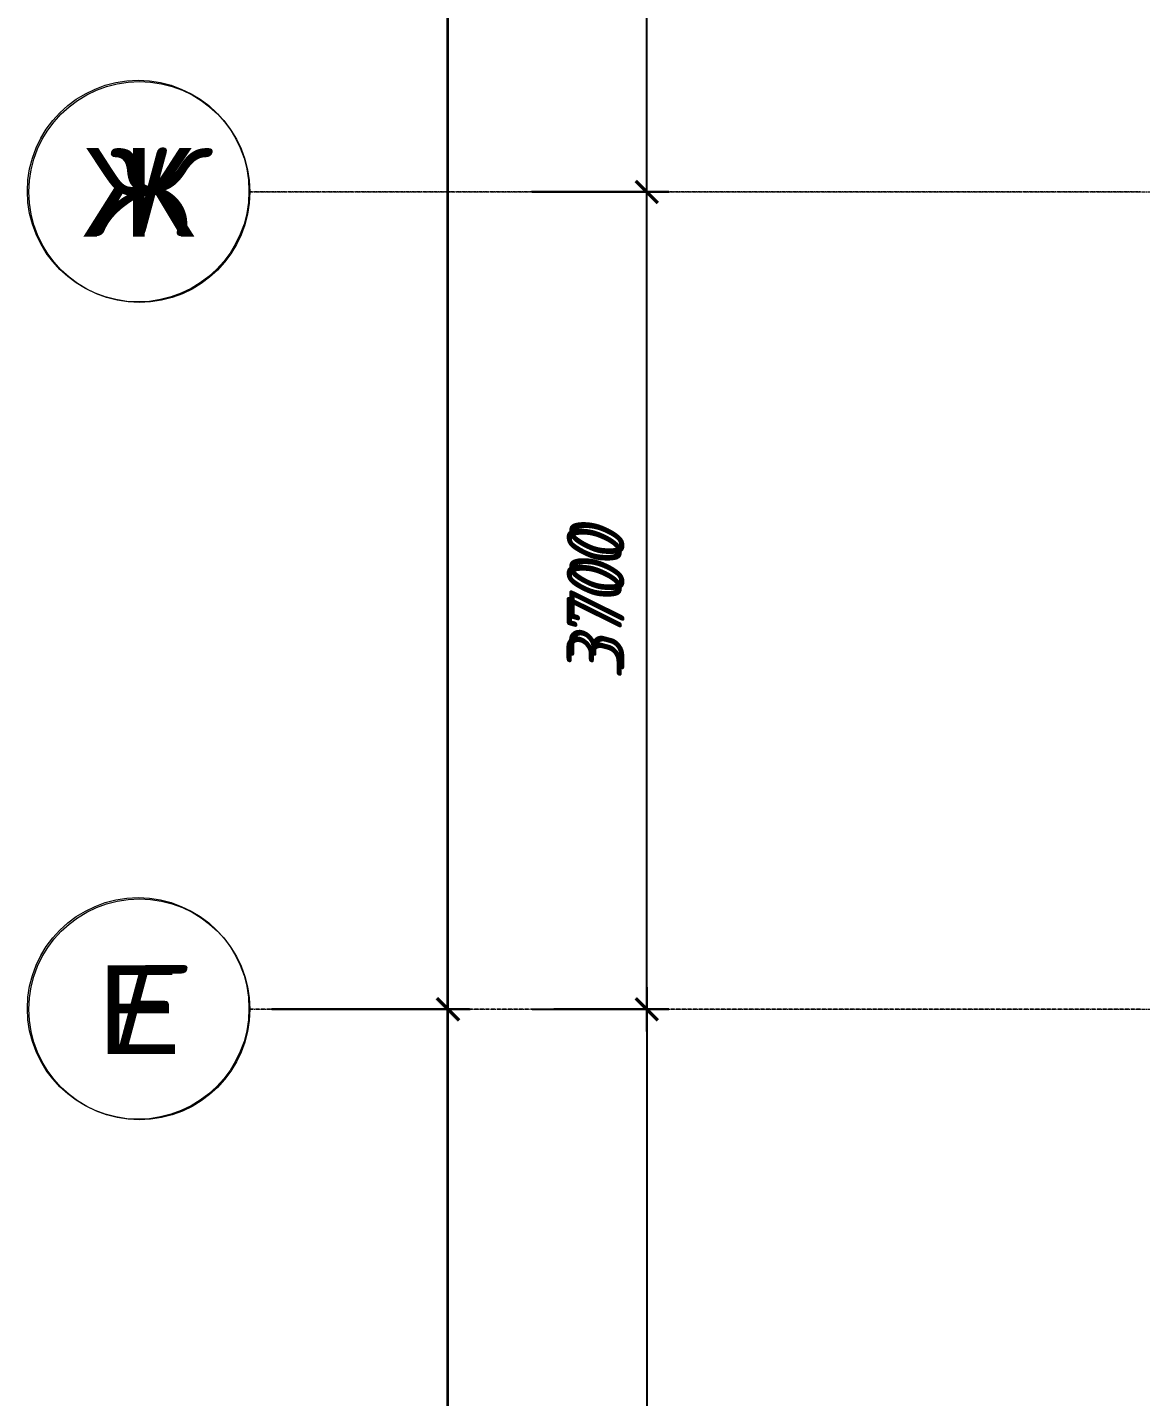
# Model space of a CAD drawing. Header units: millimetres. Extents: x -10178924 to 11692288, y -947381 to 58396.
# Drawn here: x 711602 to 716641, y -798044 to -791846 of the extents above; entities that cross this region are included whole.
import ezdxf
from ezdxf.enums import TextEntityAlignment as Align

# ---------------------------------------------------------------- set-up
doc = ezdxf.new("R2010")
doc.units = ezdxf.units.MM
doc.linetypes.add('осевая', pattern=[50.8, 31.75, -6.35, 6.35, -6.35])
doc.layers.add('PDF _Размеры осевые', color=7, linetype='Continuous', true_color=0x5d6970)
doc.layers.add('PDF _Текст', color=7, linetype='Continuous', lineweight=5)
doc.layers.add('Размеры осевые', color=153, linetype='Continuous', lineweight=9)
doc.styles.add('PDF ArialMT', font='arial.ttf')
doc.styles.add('PDF GOST Common Italic', font='GOST_Common Italic.ttf')
doc.styles.add('PDF ISOCPEUR Italic', font='isocpeui.ttf')
doc.styles.add('Текст_М100', font='GOST_Common Italic.ttf', dxfattribs={"height": 250})
doc.dimstyles.new('Размеры_М100', dxfattribs={"dimtxt": 250, "dimasz": 100, "dimexe": 100, "dimexo": 100, "dimgap": 100, "dimtad": 1, "dimrnd": 5, "dimtxsty": 'Текст_М100', "dimblk": 'ARCHTICK', "dimcen": 250, "dimdle": 100, "dimadec": 0, "dimazin": 2, "dimtfac": 1, "dimtmove": 1, "dimatfit": 3, "dimfxl": 1, "dimarcsym": 0})

# ---------------------------------------------------------------- blocks, each defined once
blk = doc.blocks.new('_ArchTick')
at = {"color": 0, "linetype": 'ByBlock', "const_width": 0.15}
blk.add_lwpolyline([(-0.5, -0.5), (0.5, 0.5)], dxfattribs=at)
blk = doc.blocks.new('*D2697')
at = {"layer": 'Defpoints', "color": 0, "ltscale": 100, "transparency": 16777216}
for p in [(-8572, -11800), (-7952.3, -11800), (-8572, -15500)]:
    blk.add_point(p, dxfattribs=at)
at = {"layer": 'Размеры осевые', "color": 0, "lineweight": -2, "ltscale": 100, "transparency": 16777216}
for p, q in [((-7952.3, -15600), (-7952.3, -11700)), ((-8472, -11800), (-7852.3, -11800)), ((-8472, -15500), (-7852.3, -15500))]:
    blk.add_line(p, q, dxfattribs=at)
at = {"layer": 'Размеры осевые', "color": 0, "lineweight": -2, "ltscale": 100, "transparency": 16777216, "xscale": 100, "yscale": 100, "zscale": 100}
for p, rotation in [((-7952.3, -11800), 90), ((-7952.3, -15500), 270)]:
    blk.add_blockref('_ArchTick', p, dxfattribs=dict(at, rotation=rotation))
at = {"layer": 'Размеры осевые', "color": 0, "ltscale": 100, "transparency": 16777216, "insert": (-8178.9, -13650), "char_height": 250, "attachment_point": 5, "rotation": 90, "style": 'Текст_М100'}
blk.add_mtext('3700', dxfattribs=at)
blk = doc.blocks.new('*D2698')
at = {"layer": 'Defpoints', "color": 0, "ltscale": 100, "transparency": 16777216}
for p in [(-8572, -5900), (-7952.3, -5900), (-8572, -11800)]:
    blk.add_point(p, dxfattribs=at)
at = {"layer": 'Размеры осевые', "color": 0, "lineweight": -2, "ltscale": 100, "transparency": 16777216}
for p, q in [((-7952.3, -11900), (-7952.3, -5800)), ((-8472, -5900), (-7852.3, -5900)), ((-8472, -11800), (-7852.3, -11800))]:
    blk.add_line(p, q, dxfattribs=at)
at = {"layer": 'Размеры осевые', "color": 0, "lineweight": -2, "ltscale": 100, "transparency": 16777216, "xscale": 100, "yscale": 100, "zscale": 100}
for p, rotation in [((-7952.3, -5900), 90), ((-7952.3, -11800), 270)]:
    blk.add_blockref('_ArchTick', p, dxfattribs=dict(at, rotation=rotation))
at = {"layer": 'Размеры осевые', "color": 0, "ltscale": 100, "transparency": 16777216, "insert": (-8177.3, -8850), "char_height": 250, "attachment_point": 5, "rotation": 90, "style": 'Текст_М100'}
blk.add_mtext('5900', dxfattribs=at)
blk = doc.blocks.new('*D2700')
at = {"layer": 'Defpoints', "color": 0, "ltscale": 100, "transparency": 16777216}
for p in [(-9750, -15500), (-8852.3, -15500), (-9750, -32250)]:
    blk.add_point(p, dxfattribs=at)
at = {"layer": 'Размеры осевые', "color": 0, "lineweight": -2, "ltscale": 100, "transparency": 16777216}
for p, q in [((-8852.3, -32350), (-8852.3, -15400)), ((-9650, -15500), (-8752.3, -15500)), ((-9650, -32250), (-8752.3, -32250))]:
    blk.add_line(p, q, dxfattribs=at)
at = {"layer": 'Размеры осевые', "color": 0, "lineweight": -2, "ltscale": 100, "transparency": 16777216, "xscale": 100, "yscale": 100, "zscale": 100}
for p, rotation in [((-8852.3, -15500), 90), ((-8852.3, -32250), 270)]:
    blk.add_blockref('_ArchTick', p, dxfattribs=dict(at, rotation=rotation))
at = {"layer": 'Размеры осевые', "color": 0, "ltscale": 100, "transparency": 16777216, "insert": (-9078.9, -23875), "char_height": 250, "attachment_point": 5, "rotation": 90, "style": 'Текст_М100'}
blk.add_mtext('16750', dxfattribs=at)
blk = doc.blocks.new('*D2701')
at = {"layer": 'Defpoints', "color": 0, "ltscale": 100, "transparency": 16777216}
for p in [(-9750, 0), (-8852.3, 0), (-9750, -15500)]:
    blk.add_point(p, dxfattribs=at)
at = {"layer": 'Размеры осевые', "color": 0, "lineweight": -2, "ltscale": 100, "transparency": 16777216}
for p, q in [((-8852.3, -15600), (-8852.3, 100)), ((-9650, 0), (-8752.3, 0)), ((-9650, -15500), (-8752.3, -15500))]:
    blk.add_line(p, q, dxfattribs=at)
at = {"layer": 'Размеры осевые', "color": 0, "lineweight": -2, "ltscale": 100, "transparency": 16777216, "xscale": 100, "yscale": 100, "zscale": 100}
for p, rotation in [((-8852.3, 0), 90), ((-8852.3, -15500), 270)]:
    blk.add_blockref('_ArchTick', p, dxfattribs=dict(at, rotation=rotation))
at = {"layer": 'Размеры осевые', "color": 0, "ltscale": 100, "transparency": 16777216, "insert": (-9077.3, -7750), "char_height": 250, "attachment_point": 5, "rotation": 90, "style": 'Текст_М100'}
blk.add_mtext('15500', dxfattribs=at)
blk = doc.blocks.new('*D2702')
at = {"layer": 'Defpoints', "color": 0, "ltscale": 100, "transparency": 16777216}
for p in [(-8472, -15500), (-8390.4, -30450), (-7952.3, -30450)]:
    blk.add_point(p, dxfattribs=at)
at = {"layer": 'Размеры осевые', "color": 0, "lineweight": -2, "ltscale": 100, "transparency": 16777216}
for p, q in [((-7952.3, -15400), (-7952.3, -30550)), ((-8372, -15500), (-7852.3, -15500)), ((-8290.4, -30450), (-7852.3, -30450))]:
    blk.add_line(p, q, dxfattribs=at)
at = {"layer": 'Размеры осевые', "color": 0, "lineweight": -2, "ltscale": 100, "transparency": 16777216, "xscale": 100, "yscale": 100, "zscale": 100}
for p, rotation in [((-7952.3, -15500), 90), ((-7952.3, -30450), 270)]:
    blk.add_blockref('_ArchTick', p, dxfattribs=dict(at, rotation=rotation))
at = {"layer": 'Размеры осевые', "color": 0, "ltscale": 100, "transparency": 16777216, "insert": (-8177.3, -22975), "char_height": 250, "attachment_point": 5, "rotation": 90, "style": 'Текст_М100'}
blk.add_mtext('14950', dxfattribs=at)
blk = doc.blocks.new('A$C5282721b')
at = {"layer": 'Размеры осевые', "color": 251, "linetype": 'осевая', "ltscale": 0.5, "transparency": 33554687}
for p, q in [((-9750, -11800), (57900, -11800)), ((-9750, -15500), (34900, -15500))]:
    blk.add_line(p, q, dxfattribs=at)
at = {"layer": 'Размеры осевые', "color": 251, "ltscale": 100, "transparency": 33554687}
for centre in [(-10250, -11800), (-10250, -15500)]:
    blk.add_circle(centre, 500, dxfattribs=at)
at = {"layer": 'Размеры осевые', "color": 251, "ltscale": 100, "transparency": 33554687, "style": 'PDF ISOCPEUR Italic'}
for s, p in [('Ж', (-10250, -11800)), ('Е', (-10250, -15500))]:
    blk.add_text(s, height=400, dxfattribs=at).set_placement(p, align=Align.MIDDLE_CENTER)
at = {"layer": 'Размеры осевые', "color": 251, "ltscale": 100, "transparency": 33554687}
for base, p1, p2, picture, middle in [((-8852.333, 0), (-9750, -15500), (-9750, 0), '*D2701', (-9077.333, -7750)), ((-7952.328, -5900), (-8572.036, -11800), (-8572.036, -5900), '*D2698', (-8177.328, -8850)), ((-7952.328, -11800), (-8572.036, -15500), (-8572.036, -11800), '*D2697', (-8178.938, -13650)), ((-8852.333, -15500), (-9750, -32250), (-9750, -15500), '*D2700', (-9078.943, -23875)), ((-7952.328, -30450), (-8472.036, -15500), (-8390.375, -30450), '*D2702', (-8177.328, -22975))]:
    dim = blk.add_linear_dim(base=base, p1=p1, p2=p2, angle=90, dimstyle='Размеры_М100', dxfattribs=at)
    dim.commit()
    dim.dimension.update_dxf_attribs({"geometry": picture, "text_midpoint": middle})

msp = doc.modelspace()

# ---------------------------------------------------------------- linework, layer by layer
at = {"layer": 'PDF _Размеры осевые', "lineweight": 9}
for points in [[(713502.4, -796390.4), (713502.4, -780689.5)], [(714404.1, -792690.4), (714404.1, -786590.4)], [(714404.1, -796390.4), (714404.1, -792491.6)], [(712604.9, -792588.8), (712617.6, -792588.8)], [(712621.8, -792588.8), (712626, -792588.8)], [(712630.3, -792588.8), (712643, -792588.8)], [(712647.2, -792588.8), (712651.4, -792588.8)], [(712655.7, -792588.8), (712668.4, -792588.8)], [(712672.6, -792588.8), (712676.8, -792588.8)], [(712681.1, -792588.8), (712693.8, -792588.8)], [(712698, -792588.8), (712702.2, -792588.8)], [(712706.5, -792588.8), (712719.2, -792588.8)], [(712723.4, -792588.8), (712727.6, -792588.8)], [(712731.9, -792588.8), (712744.6, -792588.8)], [(712748.8, -792588.8), (712753, -792588.8)], [(712757.3, -792588.8), (712770, -792588.8)], [(712774.2, -792588.8), (712778.4, -792588.8)], [(712782.7, -792588.8), (712795.4, -792588.8)], [(712799.6, -792588.8), (712803.9, -792588.8)], [(712808.1, -792588.8), (712820.8, -792588.8)], [(712825, -792588.8), (712829.2, -792588.8)], [(712833.5, -792588.8), (712846.2, -792588.8)], [(712850.4, -792588.8), (712854.6, -792588.8)], [(712858.9, -792588.8), (712871.6, -792588.8)], [(712875.8, -792588.8), (712880, -792588.8)], [(712884.3, -792588.8), (712897, -792588.8)], [(712901.2, -792588.8), (712905.4, -792588.8)], [(712909.7, -792588.8), (712922.4, -792588.8)], [(712926.6, -792588.8), (712930.8, -792588.8)], [(712935.1, -792588.8), (712947.8, -792588.8)], [(712952, -792588.8), (712956.2, -792588.8)], [(712960.5, -792588.8), (712973.2, -792588.8)], [(712977.4, -792588.8), (712981.6, -792588.8)], [(712985.9, -792588.8), (712998.6, -792588.8)], [(713002.8, -792588.8), (713007.1, -792588.8)], [(713011.3, -792588.8), (713024, -792588.8)], [(713028.2, -792588.8), (713032.5, -792588.8)], [(713036.7, -792588.8), (713049.4, -792588.8)], [(713053.6, -792588.8), (713057.9, -792588.8)], [(713062.1, -792588.8), (713074.8, -792588.8)], [(713079, -792588.8), (713083.2, -792588.8)], [(713087.5, -792588.8), (713100.2, -792588.8)], [(713104.4, -792588.8), (713108.6, -792588.8)], [(713112.9, -792588.8), (713125.6, -792588.8)], [(713129.8, -792588.8), (713134, -792588.8)], [(713138.3, -792588.8), (713151, -792588.8)], [(713155.2, -792588.8), (713159.4, -792588.8)], [(713163.7, -792588.8), (713176.4, -792588.8)], [(713180.6, -792588.8), (713184.8, -792588.8)], [(713189.1, -792588.8), (713201.8, -792588.8)], [(713206, -792588.8), (713210.2, -792588.8)], [(713214.5, -792588.8), (713227.2, -792588.8)], [(713231.4, -792588.8), (713235.7, -792588.8)], [(713239.9, -792588.8), (713252.6, -792588.8)], [(713256.8, -792588.8), (713261.1, -792588.8)], [(713265.3, -792588.8), (713278, -792588.8)], [(713282.2, -792588.8), (713286.5, -792588.8)], [(713290.7, -792588.8), (713303.4, -792588.8)], [(713307.6, -792588.8), (713311.9, -792588.8)], [(713316.1, -792588.8), (713328.8, -792588.8)], [(713333, -792588.8), (713337.2, -792588.8)], [(713341.5, -792588.8), (713354.2, -792588.8)], [(713358.4, -792588.8), (713362.6, -792588.8)], [(713366.9, -792588.8), (713379.6, -792588.8)], [(713383.8, -792588.8), (713388, -792588.8)], [(713392.3, -792588.8), (713405, -792588.8)], [(713409.2, -792588.8), (713413.4, -792588.8)], [(713417.7, -792588.8), (713430.4, -792588.8)], [(713434.6, -792588.8), (713438.9, -792588.8)], [(713443.1, -792588.8), (713455.8, -792588.8)], [(713460, -792588.8), (713464.3, -792588.8)], [(713468.5, -792588.8), (713481.2, -792588.8)], [(713485.4, -792588.8), (713489.7, -792588.8)], [(713493.9, -792588.8), (713506.6, -792588.8)], [(713510.8, -792588.8), (713515.1, -792588.8)], [(713519.3, -792588.8), (713532, -792588.8)], [(713536.2, -792588.8), (713540.5, -792588.8)], [(713544.7, -792588.8), (713557.4, -792588.8)], [(713561.6, -792588.8), (713565.9, -792588.8)], [(713570.1, -792588.8), (713582.8, -792588.8)], [(713587, -792588.8), (713591.2, -792588.8)], [(713595.5, -792588.8), (713608.2, -792588.8)], [(713612.4, -792588.8), (713616.6, -792588.8)], [(713620.9, -792588.8), (713633.6, -792588.8)], [(713637.8, -792588.8), (713642.1, -792588.8)], [(713646.3, -792588.8), (713659, -792588.8)], [(713663.2, -792588.8), (713667.5, -792588.8)], [(713671.7, -792588.8), (713684.4, -792588.8)], [(713688.6, -792588.8), (713692.9, -792588.8)], [(713697.1, -792588.8), (713709.8, -792588.8)], [(713714, -792588.8), (713718.3, -792588.8)], [(713722.5, -792588.8), (713735.2, -792588.8)], [(713739.4, -792588.8), (713743.7, -792588.8)], [(713747.9, -792588.8), (713760.6, -792588.8)], [(713764.8, -792588.8), (713769.1, -792588.8)], [(713773.3, -792588.8), (713786, -792588.8)], [(713790.2, -792588.8), (713794.5, -792588.8)], [(713798.7, -792588.8), (713811.4, -792588.8)], [(713815.6, -792588.8), (713819.9, -792588.8)], [(713824.1, -792588.8), (713836.8, -792588.8)], [(713841, -792588.8), (713845.2, -792588.8)], [(713849.5, -792588.8), (713862.2, -792588.8)], [(713866.4, -792588.8), (713870.7, -792588.8)], [(713874.9, -792588.8), (713887.6, -792588.8)], [(713891.8, -792588.8), (713896.1, -792588.8)], [(713900.3, -792588.8), (713913, -792588.8)], [(713917.2, -792588.8), (713921.5, -792588.8)], [(713925.7, -792588.8), (713938.4, -792588.8)], [(713942.6, -792588.8), (713946.9, -792588.8)], [(713951.1, -792588.8), (713963.8, -792588.8)], [(713968, -792588.8), (713972.3, -792588.8)], [(713976.5, -792588.8), (713989.2, -792588.8)], [(713993.4, -792588.8), (713997.7, -792588.8)], [(714001.9, -792588.8), (714014.6, -792588.8)], [(714018.8, -792588.8), (714023.1, -792588.8)], [(714027.3, -792588.8), (714040, -792588.8)], [(714044.2, -792588.8), (714048.5, -792588.8)], [(714052.7, -792588.8), (714065.4, -792588.8)], [(714069.6, -792588.8), (714073.9, -792588.8)], [(714078.1, -792588.8), (714090.8, -792588.8)], [(714095, -792588.8), (714099.3, -792588.8)], [(714103.5, -792588.8), (714116.2, -792588.8)], [(714120.4, -792588.8), (714124.7, -792588.8)], [(714128.9, -792588.8), (714141.6, -792588.8)], [(714145.8, -792588.8), (714150.1, -792588.8)], [(714154.3, -792588.8), (714167, -792588.8)], [(714171.2, -792588.8), (714175.5, -792588.8)], [(714179.7, -792588.8), (714192.4, -792588.8)], [(714196.6, -792588.8), (714200.9, -792588.8)], [(714205.1, -792588.8), (714217.8, -792588.8)], [(714222, -792588.8), (714226.3, -792588.8)], [(714230.5, -792588.8), (714243.2, -792588.8)], [(714247.4, -792588.8), (714251.7, -792588.8)], [(714255.9, -792588.8), (714268.6, -792588.8)], [(714272.8, -792588.8), (714277.1, -792588.8)], [(714281.3, -792588.8), (714294, -792588.8)], [(714298.2, -792588.8), (714302.5, -792588.8)], [(714306.7, -792588.8), (714319.4, -792588.8)], [(714323.6, -792588.8), (714327.9, -792588.8)], [(714332.1, -792588.8), (714344.8, -792588.8)], [(714349, -792588.8), (714353.3, -792588.8)], [(714357.5, -792588.8), (714370.2, -792588.8)], [(714374.4, -792588.8), (714378.7, -792588.8)], [(714382.9, -792588.8), (714395.6, -792588.8)], [(714399.8, -792588.8), (714404.1, -792588.8)], [(714408.3, -792588.8), (714421, -792588.8)], [(714425.2, -792588.8), (714429.5, -792588.8)], [(714433.7, -792588.8), (714446.4, -792588.8)], [(714450.6, -792588.8), (714454.9, -792588.8)], [(714459.1, -792588.8), (714471.8, -792588.8)], [(714476, -792588.8), (714480.3, -792588.8)], [(714484.5, -792588.8), (714497.2, -792588.8)], [(714501.4, -792588.8), (714505.7, -792588.8)], [(714509.9, -792588.8), (714522.6, -792588.8)], [(714526.8, -792588.8), (714531.1, -792588.8)], [(714535.3, -792588.8), (714548, -792588.8)], [(714552.2, -792588.8), (714556.5, -792588.8)], [(714560.7, -792588.8), (714573.4, -792588.8)], [(714577.6, -792588.8), (714581.9, -792588.8)], [(714586.1, -792588.8), (714598.8, -792588.8)], [(714603, -792588.8), (714607.3, -792588.8)], [(714611.5, -792588.8), (714624.2, -792588.8)], [(714628.4, -792588.8), (714632.7, -792588.8)], [(714636.9, -792588.8), (714649.6, -792588.8)], [(714653.8, -792588.8), (714658.1, -792588.8)], [(714662.3, -792588.8), (714675, -792588.8)], [(714679.2, -792588.8), (714683.5, -792588.8)], [(714687.7, -792588.8), (714700.4, -792588.8)], [(714704.6, -792588.8), (714708.9, -792588.8)], [(714713.1, -792588.8), (714725.8, -792588.8)], [(714730, -792588.8), (714734.3, -792588.8)], [(714738.5, -792588.8), (714751.2, -792588.8)], [(714755.4, -792588.8), (714759.7, -792588.8)], [(714763.9, -792588.8), (714776.6, -792588.8)], [(714780.8, -792588.8), (714785.1, -792588.8)], [(714789.3, -792588.8), (714802, -792588.8)], [(714806.2, -792588.8), (714810.5, -792588.8)], [(714814.7, -792588.8), (714827.4, -792588.8)], [(714831.6, -792588.8), (714835.9, -792588.8)], [(714840.1, -792588.8), (714852.8, -792588.8)], [(714857, -792588.8), (714861.3, -792588.8)], [(714865.5, -792588.8), (714878.2, -792588.8)], [(714882.4, -792588.8), (714886.7, -792588.8)], [(714890.9, -792588.8), (714903.6, -792588.8)], [(714907.8, -792588.8), (714912.1, -792588.8)], [(714916.3, -792588.8), (714929, -792588.8)], [(714933.2, -792588.8), (714937.5, -792588.8)], [(714941.7, -792588.8), (714954.4, -792588.8)], [(714958.6, -792588.8), (714962.9, -792588.8)], [(714967.1, -792588.8), (714979.8, -792588.8)], [(714984, -792588.8), (714988.3, -792588.8)], [(714992.5, -792588.8), (715005.2, -792588.8)], [(715009.4, -792588.8), (715013.7, -792588.8)], [(715017.9, -792588.8), (715030.6, -792588.8)], [(715034.8, -792588.8), (715039.1, -792588.8)], [(715043.3, -792588.8), (715056, -792588.8)], [(715060.2, -792588.8), (715064.5, -792588.8)], [(715068.7, -792588.8), (715081.4, -792588.8)], [(715085.6, -792588.8), (715089.9, -792588.8)], [(715094.1, -792588.8), (715106.8, -792588.8)], [(715111, -792588.8), (715115.3, -792588.8)], [(715119.5, -792588.8), (715132.2, -792588.8)], [(715136.4, -792588.8), (715140.7, -792588.8)], [(715144.9, -792588.8), (715157.6, -792588.8)], [(715161.8, -792588.8), (715166.1, -792588.8)], [(715170.3, -792588.8), (715183, -792588.8)], [(715187.2, -792588.8), (715191.5, -792588.8)], [(715195.7, -792588.8), (715208.4, -792588.8)], [(715212.6, -792588.8), (715216.9, -792588.8)], [(715221.1, -792588.8), (715233.8, -792588.8)], [(715238, -792588.8), (715242.3, -792588.8)], [(715246.5, -792588.8), (715259.2, -792588.8)], [(715263.4, -792588.8), (715267.7, -792588.8)], [(715271.9, -792588.8), (715284.6, -792588.8)], [(715288.8, -792588.8), (715293.1, -792588.8)], [(715297.3, -792588.8), (715310, -792588.8)], [(715314.2, -792588.8), (715318.5, -792588.8)], [(715322.7, -792588.8), (715335.4, -792588.8)], [(715339.6, -792588.8), (715343.9, -792588.8)], [(715348.1, -792588.8), (715360.8, -792588.8)], [(715365, -792588.8), (715369.3, -792588.8)], [(715373.5, -792588.8), (715386.2, -792588.8)], [(715390.4, -792588.8), (715394.7, -792588.8)], [(715398.9, -792588.8), (715411.6, -792588.8)], [(715415.8, -792588.8), (715420.1, -792588.8)], [(715424.3, -792588.8), (715437, -792588.8)], [(715441.2, -792588.8), (715445.5, -792588.8)], [(715449.7, -792588.8), (715462.4, -792588.8)], [(715466.6, -792588.8), (715470.9, -792588.8)], [(715475.1, -792588.8), (715487.8, -792588.8)], [(715492, -792588.8), (715496.3, -792588.8)], [(715500.5, -792588.8), (715513.2, -792588.8)], [(715517.4, -792588.8), (715521.7, -792588.8)], [(715525.9, -792588.8), (715538.6, -792588.8)], [(715542.8, -792588.8), (715547.1, -792588.8)], [(715551.3, -792588.8), (715564, -792588.8)], [(715568.2, -792588.8), (715572.5, -792588.8)], [(715576.7, -792588.8), (715589.4, -792588.8)], [(715593.6, -792588.8), (715597.9, -792588.8)], [(715602.1, -792588.8), (715614.8, -792588.8)], [(715619, -792588.8), (715623.3, -792588.8)], [(715627.5, -792588.8), (715640.2, -792588.8)], [(715644.4, -792588.8), (715648.7, -792588.8)], [(715652.9, -792588.8), (715665.6, -792588.8)], [(715669.8, -792588.8), (715674.1, -792588.8)], [(715678.3, -792588.8), (715691, -792588.8)], [(715695.2, -792588.8), (715699.5, -792588.8)], [(715703.7, -792588.8), (715716.4, -792588.8)], [(715720.6, -792588.8), (715724.9, -792588.8)], [(715729.1, -792588.8), (715741.8, -792588.8)], [(715746, -792588.8), (715750.3, -792588.8)], [(715754.5, -792588.8), (715767.2, -792588.8)], [(715771.4, -792588.8), (715775.7, -792588.8)], [(715779.9, -792588.8), (715792.6, -792588.8)], [(715796.8, -792588.8), (715801.1, -792588.8)], [(715805.3, -792588.8), (715818, -792588.8)], [(715822.2, -792588.8), (715826.5, -792588.8)], [(715830.7, -792588.8), (715843.4, -792588.8)], [(715847.6, -792588.8), (715851.9, -792588.8)], [(715856.1, -792588.8), (715868.8, -792588.8)], [(715873, -792588.8), (715877.3, -792588.8)], [(715881.5, -792588.8), (715894.2, -792588.8)], [(715898.4, -792588.8), (715902.7, -792588.8)], [(715906.9, -792588.8), (715919.6, -792588.8)], [(715923.8, -792588.8), (715928.1, -792588.8)], [(715932.3, -792588.8), (715945, -792588.8)], [(715949.2, -792588.8), (715953.5, -792588.8)], [(715957.7, -792588.8), (715970.4, -792588.8)], [(715974.6, -792588.8), (715978.9, -792588.8)], [(715983.1, -792588.8), (715995.8, -792588.8)], [(716000, -792588.8), (716004.3, -792588.8)], [(716008.5, -792588.8), (716021.2, -792588.8)], [(716025.4, -792588.8), (716029.7, -792588.8)], [(716033.9, -792588.8), (716046.6, -792588.8)], [(716050.8, -792588.8), (716055.1, -792588.8)], [(716059.3, -792588.8), (716072, -792588.8)], [(716076.2, -792588.8), (716080.5, -792588.8)], [(716084.7, -792588.8), (716097.4, -792588.8)], [(716101.6, -792588.8), (716105.9, -792588.8)], [(716110.1, -792588.8), (716122.8, -792588.8)], [(716127, -792588.8), (716131.3, -792588.8)], [(716135.5, -792588.8), (716148.2, -792588.8)], [(716152.4, -792588.8), (716156.7, -792588.8)], [(716160.9, -792588.8), (716173.6, -792588.8)], [(716177.8, -792588.8), (716182.1, -792588.8)], [(716186.3, -792588.8), (716199, -792588.8)], [(716203.2, -792588.8), (716207.5, -792588.8)], [(716211.7, -792588.8), (716224.4, -792588.8)], [(716228.6, -792588.8), (716232.9, -792588.8)], [(716237.1, -792588.8), (716249.8, -792588.8)], [(716254, -792588.8), (716258.3, -792588.8)], [(716262.5, -792588.8), (716275.2, -792588.8)], [(716279.4, -792588.8), (716283.7, -792588.8)], [(716287.9, -792588.8), (716300.6, -792588.8)], [(716304.8, -792588.8), (716309.1, -792588.8)], [(716313.3, -792588.8), (716326, -792588.8)], [(716330.2, -792588.8), (716334.5, -792588.8)], [(716338.7, -792588.8), (716351.4, -792588.8)], [(716355.6, -792588.8), (716359.9, -792588.8)], [(716364.1, -792588.8), (716376.8, -792588.8)], [(716381, -792588.8), (716385.3, -792588.8)], [(716389.5, -792588.8), (716402.2, -792588.8)], [(716406.4, -792588.8), (716410.7, -792588.8)], [(716414.9, -792588.8), (716427.6, -792588.8)], [(716431.8, -792588.8), (716436.1, -792588.8)], [(716440.3, -792588.8), (716453, -792588.8)], [(716457.2, -792588.8), (716461.5, -792588.8)], [(716465.7, -792588.8), (716478.4, -792588.8)], [(716482.6, -792588.8), (716486.9, -792588.8)], [(716491.1, -792588.8), (716503.8, -792588.8)], [(716508, -792588.8), (716512.3, -792588.8)], [(716516.5, -792588.8), (716529.2, -792588.8)], [(716533.4, -792588.8), (716537.7, -792588.8)], [(716541.9, -792588.8), (716554.6, -792588.8)], [(716558.8, -792588.8), (716563.1, -792588.8)], [(716567.3, -792588.8), (716580, -792588.8)], [(716584.2, -792588.8), (716588.5, -792588.8)], [(716592.7, -792588.8), (716605.4, -792588.8)], [(716609.6, -792588.8), (716613.9, -792588.8)], [(716618.1, -792588.8), (716630.8, -792588.8)], [(716635, -792588.8), (716639.3, -792588.8)], [(713502.4, -813141.8), (713502.4, -796192.1)], [(714404.1, -796191.4), (714404.1, -811342)], [(712604.9, -796288.8), (712626, -796288.8)], [(712630.3, -796288.8), (712630.3, -796288.8)], [(712634.5, -796288.8), (712651.4, -796288.8)], [(712655.7, -796288.8), (712655.7, -796288.8)], [(712659.9, -796288.8), (712676.8, -796288.8)], [(712681.1, -796288.8), (712681.1, -796288.8)], [(712685.3, -796288.8), (712702.2, -796288.8)], [(712706.5, -796288.8), (712706.5, -796288.8)], [(712710.7, -796288.8), (712727.6, -796288.8)], [(712731.9, -796288.8), (712731.9, -796288.8)], [(712736.1, -796288.8), (712753, -796288.8)], [(712757.3, -796288.8), (712757.3, -796288.8)], [(712761.5, -796288.8), (712778.4, -796288.8)], [(712782.7, -796288.8), (712782.7, -796288.8)], [(712786.9, -796288.8), (712803.8, -796288.8)], [(712808.1, -796288.8), (712808.1, -796288.8)], [(712812.3, -796288.8), (712829.2, -796288.8)], [(712833.5, -796288.8), (712833.5, -796288.8)], [(712837.7, -796288.8), (712854.6, -796288.8)], [(712858.9, -796288.8), (712858.9, -796288.8)], [(712863.1, -796288.8), (712880, -796288.8)], [(712884.3, -796288.8), (712884.3, -796288.8)], [(712888.5, -796288.8), (712905.4, -796288.8)], [(712909.7, -796288.8), (712909.7, -796288.8)], [(712913.9, -796288.8), (712930.9, -796288.8)], [(712935.1, -796288.8), (712935.1, -796288.8)], [(712939.3, -796288.8), (712956.2, -796288.8)], [(712960.5, -796288.8), (712960.5, -796288.8)], [(712964.7, -796288.8), (712981.6, -796288.8)], [(712985.9, -796288.8), (712985.9, -796288.8)], [(712990.1, -796288.8), (713007, -796288.8)], [(713011.3, -796288.8), (713011.3, -796288.8)], [(713015.5, -796288.8), (713032.4, -796288.8)], [(713036.7, -796288.8), (713036.7, -796288.8)], [(713040.9, -796288.8), (713057.8, -796288.8)], [(713062.1, -796288.8), (713062.1, -796288.8)], [(713066.3, -796288.8), (713083.2, -796288.8)], [(713087.5, -796288.8), (713087.5, -796288.8)], [(713091.7, -796288.8), (713108.6, -796288.8)], [(713112.9, -796288.8), (713112.9, -796288.8)], [(713117.1, -796288.8), (713134.1, -796288.8)], [(713138.3, -796288.8), (713138.3, -796288.8)], [(713142.5, -796288.8), (713159.5, -796288.8)], [(713163.7, -796288.8), (713163.7, -796288.8)], [(713167.9, -796288.8), (713184.9, -796288.8)], [(713189.1, -796288.8), (713189.1, -796288.8)], [(713193.3, -796288.8), (713210.2, -796288.8)], [(713214.5, -796288.8), (713214.5, -796288.8)], [(713218.7, -796288.8), (713235.6, -796288.8)], [(713239.9, -796288.8), (713239.9, -796288.8)], [(713244.1, -796288.8), (713261, -796288.8)], [(713265.3, -796288.8), (713265.3, -796288.8)], [(713269.5, -796288.8), (713286.4, -796288.8)], [(713290.7, -796288.8), (713290.7, -796288.8)], [(713294.9, -796288.8), (713311.8, -796288.8)], [(713316.1, -796288.8), (713316.1, -796288.8)], [(713320.3, -796288.8), (713337.3, -796288.8)], [(713341.5, -796288.8), (713341.5, -796288.8)], [(713345.7, -796288.8), (713362.7, -796288.8)], [(713366.9, -796288.8), (713366.9, -796288.8)], [(713371.1, -796288.8), (713388.1, -796288.8)], [(713392.3, -796288.8), (713392.3, -796288.8)], [(713396.5, -796288.8), (713413.5, -796288.8)], [(713417.7, -796288.8), (713417.7, -796288.8)], [(713421.9, -796288.8), (713438.9, -796288.8)], [(713443.1, -796288.8), (713443.1, -796288.8)], [(713447.3, -796288.8), (713464.2, -796288.8)], [(713468.5, -796288.8), (713468.5, -796288.8)], [(713472.7, -796288.8), (713489.6, -796288.8)], [(713493.9, -796288.8), (713493.9, -796288.8)], [(713498.1, -796288.8), (713515, -796288.8)], [(713519.3, -796288.8), (713519.3, -796288.8)], [(713523.5, -796288.8), (713540.4, -796288.8)], [(713544.7, -796288.8), (713544.7, -796288.8)], [(713548.9, -796288.8), (713565.9, -796288.8)], [(713570.1, -796288.8), (713570.1, -796288.8)], [(713574.3, -796288.8), (713591.3, -796288.8)], [(713595.5, -796288.8), (713595.5, -796288.8)], [(713599.7, -796288.8), (713616.7, -796288.8)], [(713620.9, -796288.8), (713620.9, -796288.8)], [(713625.1, -796288.8), (713642.1, -796288.8)], [(713646.3, -796288.8), (713646.3, -796288.8)], [(713650.5, -796288.8), (713667.5, -796288.8)], [(713671.7, -796288.8), (713671.7, -796288.8)], [(713675.9, -796288.8), (713692.9, -796288.8)], [(713697.1, -796288.8), (713697.1, -796288.8)], [(713701.3, -796288.8), (713718.2, -796288.8)], [(713722.5, -796288.8), (713722.5, -796288.8)], [(713726.7, -796288.8), (713743.6, -796288.8)], [(713747.9, -796288.8), (713747.9, -796288.8)], [(713752.1, -796288.8), (713769.1, -796288.8)], [(713773.3, -796288.8), (713773.3, -796288.8)], [(713777.5, -796288.8), (713794.5, -796288.8)], [(713798.7, -796288.8), (713798.7, -796288.8)], [(713802.9, -796288.8), (713819.9, -796288.8)], [(713824.1, -796288.8), (713824.1, -796288.8)], [(713828.3, -796288.8), (713845.3, -796288.8)], [(713849.5, -796288.8), (713849.5, -796288.8)], [(713853.7, -796288.8), (713870.7, -796288.8)], [(713874.9, -796288.8), (713874.9, -796288.8)], [(713879.1, -796288.8), (713896.1, -796288.8)], [(713883.4, -796288.8), (714505.6, -796288.8), (713985, -796288.8)], [(713900.3, -796288.8), (713900.3, -796288.8)], [(713904.5, -796288.8), (713921.5, -796288.8)], [(713925.7, -796288.8), (713925.7, -796288.8)], [(713929.9, -796288.8), (713946.9, -796288.8)], [(713951.1, -796288.8), (713951.1, -796288.8)], [(713955.3, -796288.8), (713972.3, -796288.8)], [(713976.5, -796288.8), (713976.5, -796288.8)], [(713980.7, -796288.8), (713997.7, -796288.8)], [(714001.9, -796288.8), (714001.9, -796288.8)], [(714006.1, -796288.8), (714023.1, -796288.8)], [(714027.3, -796288.8), (714027.3, -796288.8)], [(714031.5, -796288.8), (714048.5, -796288.8)], [(714052.7, -796288.8), (714052.7, -796288.8)], [(714056.9, -796288.8), (714073.9, -796288.8)], [(714078.1, -796288.8), (714078.1, -796288.8)], [(714082.3, -796288.8), (714099.3, -796288.8)], [(714103.5, -796288.8), (714103.5, -796288.8)], [(714107.7, -796288.8), (714124.7, -796288.8)], [(714128.9, -796288.8), (714128.9, -796288.8)], [(714133.1, -796288.8), (714150.1, -796288.8)], [(714154.3, -796288.8), (714154.3, -796288.8)], [(714158.5, -796288.8), (714175.5, -796288.8)], [(714179.7, -796288.8), (714179.7, -796288.8)], [(714183.9, -796288.8), (714200.9, -796288.8)], [(714205.1, -796288.8), (714205.1, -796288.8)], [(714209.3, -796288.8), (714226.3, -796288.8)], [(714230.5, -796288.8), (714230.5, -796288.8)], [(714234.7, -796288.8), (714251.7, -796288.8)], [(714255.9, -796288.8), (714255.9, -796288.8)], [(714260.1, -796288.8), (714277.1, -796288.8)], [(714281.3, -796288.8), (714281.3, -796288.8)], [(714285.5, -796288.8), (714302.5, -796288.8)], [(714306.7, -796288.8), (714306.7, -796288.8)], [(714310.9, -796288.8), (714327.9, -796288.8)], [(714332.1, -796288.8), (714332.1, -796288.8)], [(714336.3, -796288.8), (714353.3, -796288.8)], [(714357.5, -796288.8), (714357.5, -796288.8)], [(714361.7, -796288.8), (714378.7, -796288.8)], [(714382.9, -796288.8), (714382.9, -796288.8)], [(714387.1, -796288.8), (714404.1, -796288.8)], [(714408.3, -796288.8), (714408.3, -796288.8)], [(714412.5, -796288.8), (714429.5, -796288.8)], [(714433.7, -796288.8), (714433.7, -796288.8)], [(714437.9, -796288.8), (714454.9, -796288.8)], [(714459.1, -796288.8), (714459.1, -796288.8)], [(714463.3, -796288.8), (714480.3, -796288.8)], [(714484.5, -796288.8), (714484.5, -796288.8)], [(714488.7, -796288.8), (714505.7, -796288.8)], [(714509.9, -796288.8), (714509.9, -796288.8)], [(714514.1, -796288.8), (714531.1, -796288.8)], [(714535.3, -796288.8), (714535.3, -796288.8)], [(714539.5, -796288.8), (714556.5, -796288.8)], [(714560.7, -796288.8), (714560.7, -796288.8)], [(714564.9, -796288.8), (714581.9, -796288.8)], [(714586.1, -796288.8), (714586.1, -796288.8)], [(714590.3, -796288.8), (714607.3, -796288.8)], [(714611.5, -796288.8), (714611.5, -796288.8)], [(714615.7, -796288.8), (714632.7, -796288.8)], [(714636.9, -796288.8), (714636.9, -796288.8)], [(714641.1, -796288.8), (714658.1, -796288.8)], [(714662.3, -796288.8), (714662.3, -796288.8)], [(714666.5, -796288.8), (714683.5, -796288.8)], [(714687.7, -796288.8), (714687.7, -796288.8)], [(714691.9, -796288.8), (714708.9, -796288.8)], [(714713.1, -796288.8), (714713.1, -796288.8)], [(714717.3, -796288.8), (714734.3, -796288.8)], [(714738.5, -796288.8), (714738.5, -796288.8)], [(714742.7, -796288.8), (714759.7, -796288.8)], [(714763.9, -796288.8), (714763.9, -796288.8)], [(714768.1, -796288.8), (714785.1, -796288.8)], [(714789.3, -796288.8), (714789.3, -796288.8)], [(714793.5, -796288.8), (714810.5, -796288.8)], [(714814.7, -796288.8), (714814.7, -796288.8)], [(714818.9, -796288.8), (714835.9, -796288.8)], [(714840.1, -796288.8), (714840.1, -796288.8)], [(714844.3, -796288.8), (714861.3, -796288.8)], [(714865.5, -796288.8), (714865.5, -796288.8)], [(714869.7, -796288.8), (714886.7, -796288.8)], [(714890.9, -796288.8), (714890.9, -796288.8)], [(714895.1, -796288.8), (714912.1, -796288.8)], [(714916.3, -796288.8), (714916.3, -796288.8)], [(714920.5, -796288.8), (714937.5, -796288.8)], [(714941.7, -796288.8), (714941.7, -796288.8)], [(714945.9, -796288.8), (714962.9, -796288.8)], [(714967.1, -796288.8), (714967.1, -796288.8)], [(714971.3, -796288.8), (714988.3, -796288.8)], [(714992.5, -796288.8), (714992.5, -796288.8)], [(714996.7, -796288.8), (715013.7, -796288.8)], [(715017.9, -796288.8), (715017.9, -796288.8)], [(715022.1, -796288.8), (715039.1, -796288.8)], [(715043.3, -796288.8), (715043.3, -796288.8)], [(715047.5, -796288.8), (715064.5, -796288.8)], [(715068.7, -796288.8), (715068.7, -796288.8)], [(715072.9, -796288.8), (715089.9, -796288.8)], [(715094.1, -796288.8), (715094.1, -796288.8)], [(715098.3, -796288.8), (715115.3, -796288.8)], [(715119.5, -796288.8), (715119.5, -796288.8)], [(715123.7, -796288.8), (715140.7, -796288.8)], [(715144.9, -796288.8), (715144.9, -796288.8)], [(715149.1, -796288.8), (715166.1, -796288.8)], [(715170.3, -796288.8), (715170.3, -796288.8)], [(715174.5, -796288.8), (715191.5, -796288.8)], [(715195.7, -796288.8), (715195.7, -796288.8)], [(715199.9, -796288.8), (715216.9, -796288.8)], [(715221.1, -796288.8), (715221.1, -796288.8)], [(715225.3, -796288.8), (715242.3, -796288.8)], [(715246.5, -796288.8), (715246.5, -796288.8)], [(715250.7, -796288.8), (715267.7, -796288.8)], [(715271.9, -796288.8), (715271.9, -796288.8)], [(715276.1, -796288.8), (715293.1, -796288.8)], [(715297.3, -796288.8), (715297.3, -796288.8)], [(715301.5, -796288.8), (715318.5, -796288.8)], [(715322.7, -796288.8), (715322.7, -796288.8)], [(715326.9, -796288.8), (715343.9, -796288.8)], [(715348.1, -796288.8), (715348.1, -796288.8)], [(715352.3, -796288.8), (715369.3, -796288.8)], [(715373.5, -796288.8), (715373.5, -796288.8)], [(715377.7, -796288.8), (715394.7, -796288.8)], [(715398.9, -796288.8), (715398.9, -796288.8)], [(715403.1, -796288.8), (715420.1, -796288.8)], [(715424.3, -796288.8), (715424.3, -796288.8)], [(715428.5, -796288.8), (715445.5, -796288.8)], [(715449.7, -796288.8), (715449.7, -796288.8)], [(715453.9, -796288.8), (715470.9, -796288.8)], [(715475.1, -796288.8), (715475.1, -796288.8)], [(715479.3, -796288.8), (715496.3, -796288.8)], [(715500.5, -796288.8), (715500.5, -796288.8)], [(715504.7, -796288.8), (715521.7, -796288.8)], [(715525.9, -796288.8), (715525.9, -796288.8)], [(715530.1, -796288.8), (715547.1, -796288.8)], [(715551.3, -796288.8), (715551.3, -796288.8)], [(715555.5, -796288.8), (715572.5, -796288.8)], [(715576.7, -796288.8), (715576.7, -796288.8)], [(715580.9, -796288.8), (715597.9, -796288.8)], [(715602.1, -796288.8), (715602.1, -796288.8)], [(715606.3, -796288.8), (715623.3, -796288.8)], [(715627.5, -796288.8), (715627.5, -796288.8)], [(715631.7, -796288.8), (715648.7, -796288.8)], [(715652.9, -796288.8), (715652.9, -796288.8)], [(715657.1, -796288.8), (715674.1, -796288.8)], [(715678.3, -796288.8), (715678.3, -796288.8)], [(715682.5, -796288.8), (715699.5, -796288.8)], [(715703.7, -796288.8), (715703.7, -796288.8)], [(715707.9, -796288.8), (715724.9, -796288.8)], [(715729.1, -796288.8), (715729.1, -796288.8)], [(715733.3, -796288.8), (715750.3, -796288.8)], [(715754.5, -796288.8), (715754.5, -796288.8)], [(715758.7, -796288.8), (715775.7, -796288.8)], [(715779.9, -796288.8), (715779.9, -796288.8)], [(715784.1, -796288.8), (715801.1, -796288.8)], [(715805.3, -796288.8), (715805.3, -796288.8)], [(715809.5, -796288.8), (715826.5, -796288.8)], [(715830.7, -796288.8), (715830.7, -796288.8)], [(715834.9, -796288.8), (715851.9, -796288.8)], [(715856.1, -796288.8), (715856.1, -796288.8)], [(715860.3, -796288.8), (715877.3, -796288.8)], [(715881.5, -796288.8), (715881.5, -796288.8)], [(715885.7, -796288.8), (715902.7, -796288.8)], [(715906.9, -796288.8), (715906.9, -796288.8)], [(715911.1, -796288.8), (715928.1, -796288.8)], [(715932.3, -796288.8), (715932.3, -796288.8)], [(715936.5, -796288.8), (715953.5, -796288.8)], [(715957.7, -796288.8), (715957.7, -796288.8)], [(715961.9, -796288.8), (715978.9, -796288.8)], [(715983.1, -796288.8), (715983.1, -796288.8)], [(715987.3, -796288.8), (716004.3, -796288.8)], [(716008.5, -796288.8), (716008.5, -796288.8)], [(716012.7, -796288.8), (716029.7, -796288.8)], [(716033.9, -796288.8), (716033.9, -796288.8)], [(716038.1, -796288.8), (716055.1, -796288.8)], [(716059.3, -796288.8), (716059.3, -796288.8)], [(716063.5, -796288.8), (716080.5, -796288.8)], [(716084.7, -796288.8), (716084.7, -796288.8)], [(716088.9, -796288.8), (716105.9, -796288.8)], [(716110.1, -796288.8), (716110.1, -796288.8)], [(716114.3, -796288.8), (716131.3, -796288.8)], [(716135.5, -796288.8), (716135.5, -796288.8)], [(716139.7, -796288.8), (716156.7, -796288.8)], [(716160.9, -796288.8), (716160.9, -796288.8)], [(716165.1, -796288.8), (716182.1, -796288.8)], [(716186.3, -796288.8), (716186.3, -796288.8)], [(716190.5, -796288.8), (716207.5, -796288.8)], [(716211.7, -796288.8), (716211.7, -796288.8)], [(716215.9, -796288.8), (716232.9, -796288.8)], [(716237.1, -796288.8), (716237.1, -796288.8)], [(716241.3, -796288.8), (716258.3, -796288.8)], [(716262.5, -796288.8), (716262.5, -796288.8)], [(716266.7, -796288.8), (716283.7, -796288.8)], [(716287.9, -796288.8), (716287.9, -796288.8)], [(716292.1, -796288.8), (716309.1, -796288.8)], [(716313.3, -796288.8), (716313.3, -796288.8)], [(716317.5, -796288.8), (716334.5, -796288.8)], [(716338.7, -796288.8), (716338.7, -796288.8)], [(716342.9, -796288.8), (716359.9, -796288.8)], [(716364.1, -796288.8), (716364.1, -796288.8)], [(716368.3, -796288.8), (716385.3, -796288.8)], [(716389.5, -796288.8), (716389.5, -796288.8)], [(716393.7, -796288.8), (716410.7, -796288.8)], [(716414.9, -796288.8), (716414.9, -796288.8)], [(716419.1, -796288.8), (716436.1, -796288.8)], [(716440.3, -796288.8), (716440.3, -796288.8)], [(716444.5, -796288.8), (716461.5, -796288.8)], [(716465.7, -796288.8), (716465.7, -796288.8)], [(716469.9, -796288.8), (716486.9, -796288.8)], [(716491.1, -796288.8), (716491.1, -796288.8)], [(716495.3, -796288.8), (716512.3, -796288.8)], [(716516.5, -796288.8), (716516.5, -796288.8)], [(716520.7, -796288.8), (716537.7, -796288.8)], [(716541.9, -796288.8), (716541.9, -796288.8)], [(716546.1, -796288.8), (716563.1, -796288.8)], [(716567.3, -796288.8), (716567.3, -796288.8)], [(716571.5, -796288.8), (716588.5, -796288.8)], [(716592.7, -796288.8), (716592.7, -796288.8)], [(716596.9, -796288.8), (716613.9, -796288.8)], [(716618.1, -796288.8), (716618.1, -796288.8)], [(716622.3, -796288.8), (716639.3, -796288.8)]]:
    msp.add_lwpolyline(points, dxfattribs=at)
for points in [[(714505.6, -792588.8), (713883.4, -792588.8)], [(713603.9, -796288.8), (712706.5, -796288.8)]]:
    msp.add_lwpolyline(points, close=True, dxfattribs=at)
for centre in [(712103.3, -792586.7), (712103.3, -796286.7)]:
    msp.add_circle(centre, 501.6, dxfattribs=at)
at = {"layer": 'PDF _Размеры осевые', "transparency": 33554559}
for points in [[(714459.1, -792635.4), (714349, -792546.5), (714357.5, -792533.8)], [(714357.5, -792533.8), (714349, -792546.5), (714459.1, -792635.4)], [(714450.6, -792648.1), (714459.1, -792635.4), (714349, -792546.5)], [(714349, -792546.5), (714459.1, -792635.4), (714450.6, -792648.1)], [(713561.6, -796335.4), (713447.3, -796246.5), (713460, -796233.8)], [(713460, -796233.8), (713447.3, -796246.5), (713561.6, -796335.4)], [(713548.9, -796348.1), (713561.6, -796335.4), (713447.3, -796246.5)], [(713447.3, -796246.5), (713561.6, -796335.4), (713548.9, -796348.1)], [(714357.5, -796233.8), (714349, -796246.5), (714459.1, -796335.4)], [(714459.1, -796335.4), (714349, -796246.5), (714357.5, -796233.8)], [(714349, -796246.5), (714459.1, -796335.4), (714450.6, -796348.1)], [(714450.6, -796348.1), (714459.1, -796335.4), (714349, -796246.5)]]:
    msp.add_solid(points, dxfattribs=at)

# ---------------------------------------------------------------- block references
msp.add_blockref('A$C5282721b', (722358.6, -780790.4))

# ---------------------------------------------------------------- texts
at = {"layer": 'PDF _Текст', "color": 251, "true_color": 0x5d6970, "char_height": 402.3, "attachment_point": 4, "style": 'PDF ArialMT'}
for s, insert in [('Ж', (711847.1, -792592.3)), ('Е', (711919.1, -796292.2))]:
    msp.add_mtext(s, dxfattribs=dict(at, insert=insert))
at = {"layer": 'PDF _Текст', "color": 251, "true_color": 0x5d6970, "insert": (714167.9, -794801), "char_height": 249.98, "attachment_point": 4, "rotation": 90, "style": 'PDF GOST Common Italic'}
msp.add_mtext('3700', dxfattribs=at)

doc.saveas('drawing.dxf')
